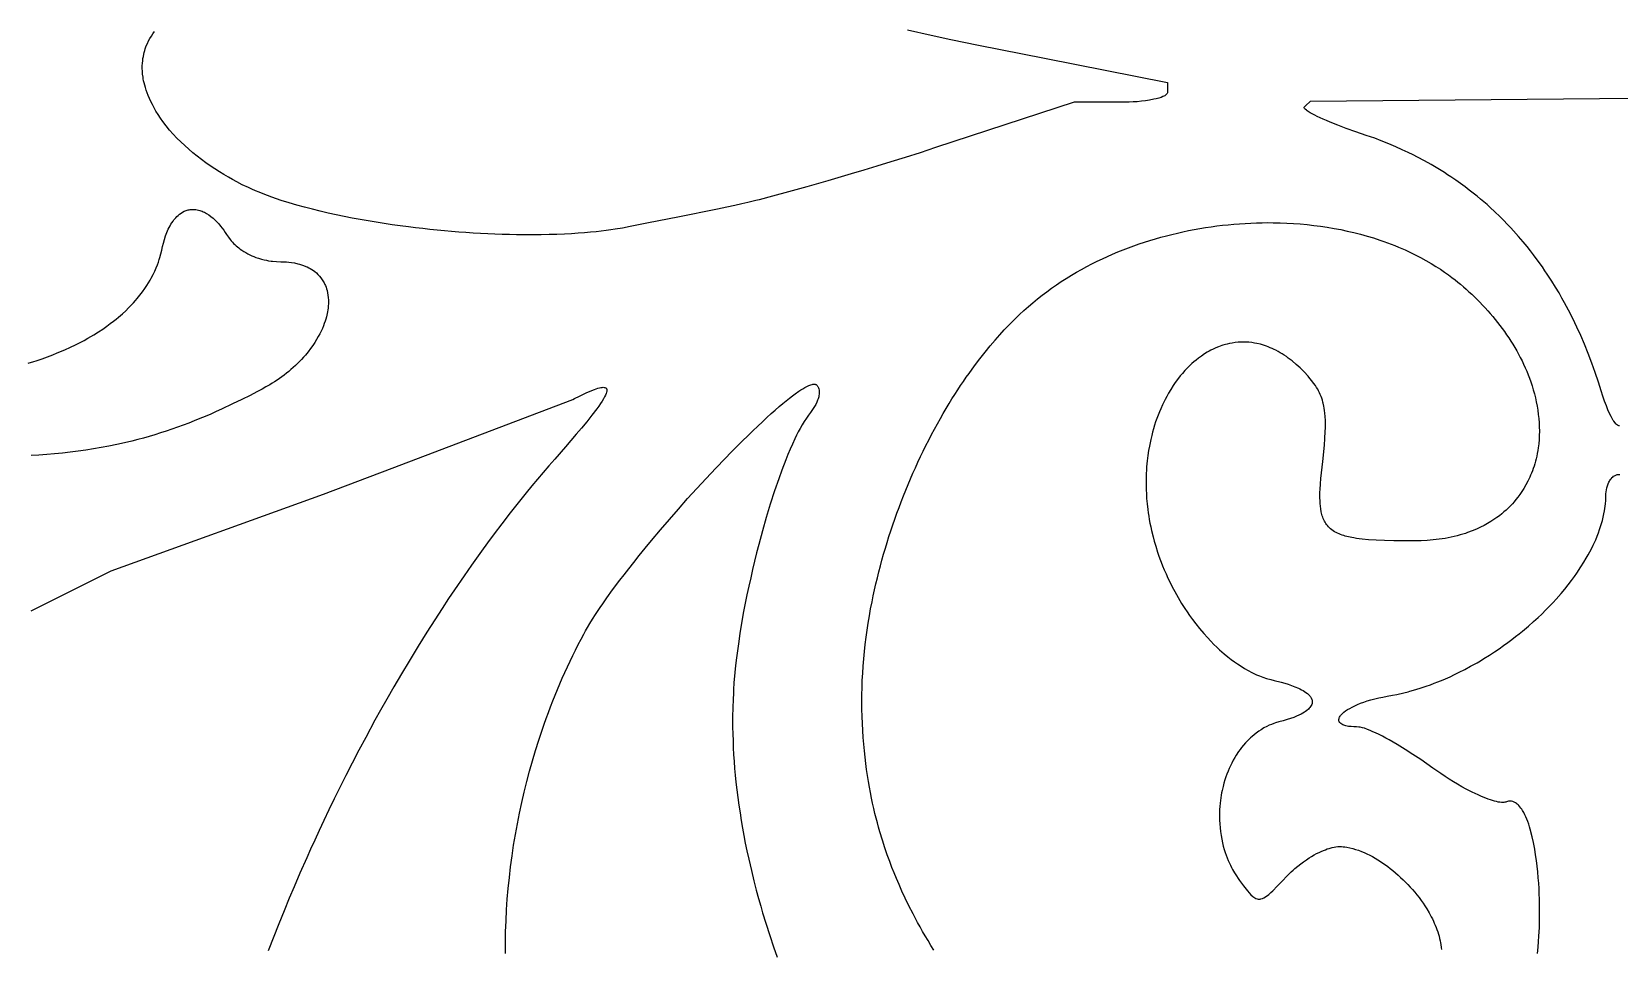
# Model space of a CAD drawing. Extents: x -500 to 500, y -1000 to 1000.
# Drawn here: x -250 to 0, y -543.8 to -399.3 of the extents above; entities that cross this region are included whole.
import ezdxf

# ---------------------------------------------------------------- set-up
doc = ezdxf.new("R2010")
doc.units = 0
doc.layers.add('APS_GEOMETR_', color=18, linetype='CONTINUOUS')

msp = doc.modelspace()

# ---------------------------------------------------------------- linework, layer by layer
at = {"layer": 'APS_GEOMETR_'}
for points in [[(-112.11, -399.02), (-108.37, -399.85), (-105.26, -400.51), (-100.91, -401.41), (-90.5, -403.47), (-71.16, -407.28), (-71.16, -408.53), (-71.15, -408.73), (-71.16, -408.83), (-71.17, -408.93), (-71.2, -409.01), (-71.24, -409.08), (-71.31, -409.16), (-71.39, -409.23), (-71.48, -409.31), (-71.59, -409.38), (-71.72, -409.44), (-71.86, -409.51), (-72.17, -409.64), (-72.52, -409.75), (-72.91, -409.86), (-73.32, -409.95), (-73.96, -410.08), (-74.6, -410.18), (-75.25, -410.26), (-75.9, -410.32), (-76.55, -410.36), (-77.2, -410.39), (-77.86, -410.41), (-78.51, -410.42), (-85.86, -410.42), (-107.66, -417.56), (-110.11, -418.35), (-112.47, -419.1), (-114.73, -419.81), (-116.9, -420.48), (-118.98, -421.11), (-120.96, -421.7), (-124.63, -422.78), (-127.92, -423.72), (-130.83, -424.52), (-133.35, -425.2), (-135.47, -425.75), (-136, -425.89), (-137.26, -426.2), (-138.17, -426.42), (-139.27, -426.66), (-140.55, -426.94), (-142.02, -427.24), (-148.28, -428.51), (-152.86, -429.42), (-155.76, -430), (-156.97, -430.23), (-158.14, -430.42), (-158.81, -430.51), (-159.53, -430.61), (-160.31, -430.7), (-161.14, -430.8), (-162.03, -430.88), (-162.97, -430.97), (-163.97, -431.04), (-165.02, -431.11), (-166.13, -431.17), (-167.29, -431.22), (-168.51, -431.26), (-169.79, -431.28), (-171.11, -431.3), (-172.5, -431.29), (-173.64, -431.28), (-174.78, -431.26), (-175.92, -431.22), (-177.06, -431.18), (-178.2, -431.13), (-179.34, -431.08), (-180.48, -431.01), (-181.62, -430.94), (-182.76, -430.85), (-183.9, -430.76), (-185.03, -430.66), (-186.17, -430.55), (-187.3, -430.44), (-188.44, -430.31), (-189.57, -430.18), (-190.7, -430.04), (-191.97, -429.87), (-193.24, -429.69), (-194.5, -429.51), (-195.77, -429.31), (-197.03, -429.1), (-198.29, -428.88), (-199.55, -428.65), (-200.81, -428.4), (-202.06, -428.14), (-203.31, -427.86), (-204.56, -427.57), (-205.8, -427.26), (-207.03, -426.94), (-208.26, -426.6), (-209.49, -426.24), (-210.71, -425.86), (-211.47, -425.61), (-212.2, -425.35), (-212.9, -425.1), (-213.56, -424.85), (-214.19, -424.59), (-214.79, -424.34), (-215.35, -424.1), (-215.88, -423.85), (-216.85, -423.39), (-217.69, -422.96), (-218.4, -422.57), (-219, -422.23), (-219.74, -421.8), (-220.46, -421.36), (-221.18, -420.9), (-221.89, -420.42), (-222.6, -419.93), (-223.29, -419.42), (-223.97, -418.9), (-224.63, -418.36), (-225.28, -417.8), (-225.92, -417.23), (-226.54, -416.64), (-227.14, -416.04), (-227.72, -415.42), (-228.29, -414.78), (-228.83, -414.12), (-229.34, -413.45), (-229.74, -412.9), (-230.11, -412.36), (-230.44, -411.82), (-230.74, -411.3), (-231.01, -410.79), (-231.26, -410.3), (-231.47, -409.82), (-231.67, -409.36), (-231.84, -408.92), (-231.98, -408.5), (-232.11, -408.1), (-232.22, -407.72), (-232.31, -407.37), (-232.38, -407.04), (-232.44, -406.74), (-232.48, -406.46), (-232.54, -405.99), (-232.57, -405.54), (-232.59, -405.1), (-232.59, -404.68), (-232.57, -404.28), (-232.53, -403.9), (-232.49, -403.53), (-232.43, -403.19), (-232.36, -402.86), (-232.29, -402.56), (-232.21, -402.27), (-232.13, -402.01), (-231.96, -401.54), (-231.8, -401.16), (-231.61, -400.76), (-231.4, -400.37), (-231.17, -399.99), (-230.93, -399.62), (-230.66, -399.26)], [(0.05, -461.36), (-0.02, -461.36), (-0.09, -461.35), (-0.16, -461.32), (-0.29, -461.26), (-0.42, -461.16), (-0.54, -461.04), (-0.66, -460.91), (-0.85, -460.65), (-0.96, -460.5), (-1.06, -460.32), (-1.29, -459.91), (-1.53, -459.42), (-1.78, -458.85), (-2.04, -458.21), (-2.31, -457.49), (-2.59, -456.7), (-2.87, -455.84), (-3.3, -454.47), (-3.81, -452.97), (-4.34, -451.47), (-4.9, -449.99), (-5.49, -448.51), (-6.08, -447.15), (-6.7, -445.8), (-7.34, -444.46), (-8, -443.13), (-8.63, -441.98), (-9.03, -441.25), (-9.49, -440.44), (-10.03, -439.54), (-10.64, -438.56), (-11.34, -437.49), (-11.71, -436.93), (-12.11, -436.35), (-12.77, -435.43), (-13.51, -434.44), (-13.98, -433.82), (-14.53, -433.13), (-15.15, -432.37), (-15.86, -431.54), (-16.65, -430.65), (-17.08, -430.19), (-17.54, -429.7), (-18.28, -428.94), (-18.86, -428.37), (-19.55, -427.7), (-20.37, -426.94), (-20.83, -426.53), (-21.31, -426.11), (-21.84, -425.66), (-22.4, -425.2), (-22.99, -424.72), (-23.62, -424.23), (-24.29, -423.72), (-24.99, -423.21), (-25.74, -422.68), (-26.52, -422.15), (-27.03, -421.82), (-27.54, -421.49), (-28.57, -420.85), (-29.62, -420.23), (-30.68, -419.63), (-31.78, -419.05), (-32.48, -418.69), (-33.27, -418.3), (-34.17, -417.88), (-35.18, -417.43), (-36.28, -416.96), (-37.5, -416.47), (-38.51, -416.09), (-39.87, -415.62), (-41.5, -415.06), (-42.99, -414.52), (-44.34, -414.01), (-45.55, -413.53), (-46.11, -413.3), (-46.63, -413.08), (-47.11, -412.86), (-47.56, -412.65), (-47.97, -412.45), (-48.35, -412.25), (-48.69, -412.06), (-48.99, -411.87), (-49.15, -411.77), (-49.28, -411.67), (-49.47, -411.49), (-49.58, -411.37), (-49.61, -411.3), (-49.62, -411.26), (-49.61, -411.21), (-49.58, -411.17), (-49.55, -411.12), (-49.47, -411.04), (-49.4, -410.97), (-48.65, -410.23), (48.12, -409.37)], [(-250.55, -451.49), (-249.69, -451.23), (-249.33, -451.12), (-248.37, -450.79), (-247.5, -450.48), (-246.7, -450.17), (-245.99, -449.89), (-244.79, -449.39), (-243.91, -449), (-243.12, -448.62), (-242.4, -448.25), (-241.75, -447.91), (-241.17, -447.58), (-240.21, -447.02), (-239.5, -446.58), (-238.81, -446.12), (-238.2, -445.68), (-237.64, -445.27), (-237.14, -444.89), (-236.71, -444.54), (-236.33, -444.23), (-235.73, -443.72), (-235.21, -443.24), (-234.75, -442.79), (-234.34, -442.37), (-233.97, -441.98), (-233.66, -441.62), (-233.38, -441.3), (-232.96, -440.78), (-232.55, -440.25), (-232.2, -439.74), (-231.89, -439.28), (-231.62, -438.85), (-231.38, -438.45), (-231.19, -438.11), (-230.88, -437.54), (-230.63, -437), (-230.4, -436.49), (-230.21, -436.01), (-230.06, -435.58), (-229.92, -435.19), (-229.82, -434.85), (-229.66, -434.29), (-229.52, -433.72), (-229.4, -433.15), (-229.26, -432.59), (-229.1, -432.02), (-228.93, -431.47), (-228.73, -430.92), (-228.61, -430.66), (-228.5, -430.39), (-228.37, -430.13), (-228.23, -429.88), (-228.09, -429.63), (-227.94, -429.39), (-227.74, -429.11), (-227.62, -428.94), (-227.48, -428.77), (-227.32, -428.59), (-227.14, -428.4), (-226.95, -428.22), (-226.73, -428.04), (-226.5, -427.87), (-226.25, -427.72), (-225.98, -427.58), (-225.69, -427.46), (-225.54, -427.41), (-225.38, -427.37), (-225.22, -427.34), (-225.05, -427.31), (-224.88, -427.29), (-224.7, -427.28), (-224.52, -427.28), (-224.34, -427.29), (-224.14, -427.31), (-223.94, -427.34), (-223.75, -427.38), (-223.56, -427.43), (-223.37, -427.49), (-223.18, -427.56), (-223, -427.64), (-222.82, -427.72), (-222.64, -427.82), (-222.46, -427.92), (-222.12, -428.14), (-221.78, -428.39), (-221.46, -428.66), (-221.15, -428.95), (-220.85, -429.25), (-220.56, -429.57), (-220.28, -429.9), (-220.02, -430.23), (-219.77, -430.57), (-219.53, -430.91), (-219.31, -431.25), (-219.04, -431.65), (-218.75, -432.04), (-218.58, -432.24), (-218.4, -432.44), (-218.21, -432.64), (-218.02, -432.82), (-217.82, -433.01), (-217.62, -433.18), (-217.41, -433.35), (-217.2, -433.52), (-216.91, -433.72), (-216.61, -433.91), (-216.3, -434.09), (-215.99, -434.26), (-215.68, -434.43), (-215.36, -434.58), (-215.03, -434.72), (-214.7, -434.85), (-214.32, -434.98), (-213.83, -435.12), (-213.4, -435.22), (-213.04, -435.3), (-212.73, -435.36), (-212.29, -435.43), (-212.11, -435.45), (-211.45, -435.5), (-210.79, -435.53), (-210.25, -435.54), (-209.9, -435.55), (-209.51, -435.58), (-209.08, -435.64), (-208.61, -435.72), (-208.1, -435.83), (-207.83, -435.9), (-207.55, -435.99), (-207.22, -436.1), (-206.83, -436.25), (-206.61, -436.35), (-206.38, -436.46), (-206.15, -436.59), (-205.9, -436.73), (-205.66, -436.9), (-205.41, -437.08), (-205.17, -437.29), (-204.93, -437.52), (-204.69, -437.77), (-204.47, -438.05), (-204.25, -438.36), (-204.05, -438.69), (-203.97, -438.82), (-203.83, -439.1), (-203.75, -439.29), (-203.66, -439.51), (-203.58, -439.78), (-203.49, -440.07), (-203.42, -440.4), (-203.36, -440.77), (-203.31, -441.17), (-203.29, -441.6), (-203.29, -442.07), (-203.32, -442.57), (-203.35, -442.84), (-203.38, -443.11), (-203.43, -443.39), (-203.48, -443.67), (-203.54, -443.94), (-203.61, -444.22), (-203.7, -444.54), (-203.8, -444.87), (-203.93, -445.23), (-204.07, -445.61), (-204.24, -446.01), (-204.43, -446.43), (-204.64, -446.86), (-204.88, -447.31), (-205.14, -447.77), (-205.43, -448.24), (-205.75, -448.72), (-206.11, -449.21), (-206.49, -449.72), (-206.91, -450.22), (-207.21, -450.57), (-207.52, -450.9), (-207.84, -451.23), (-208.16, -451.56), (-208.49, -451.88), (-208.83, -452.19), (-209.18, -452.49), (-209.53, -452.79), (-209.88, -453.08), (-210.25, -453.36), (-210.61, -453.64), (-210.99, -453.9), (-211.37, -454.17), (-211.75, -454.42), (-212.13, -454.66), (-212.52, -454.9), (-213.12, -455.24), (-213.74, -455.58), (-214.58, -456.02), (-215.63, -456.57), (-216.9, -457.2), (-218.39, -457.92), (-220.1, -458.73), (-220.96, -459.12), (-221.81, -459.5), (-222.68, -459.87), (-223.54, -460.23), (-224.41, -460.59), (-225.29, -460.93), (-226.16, -461.26), (-227.05, -461.58), (-227.93, -461.89), (-228.82, -462.19), (-229.71, -462.48), (-230.61, -462.76), (-231.51, -463.03), (-232.41, -463.29), (-233.32, -463.53), (-234.22, -463.76), (-235.42, -464.05), (-236.63, -464.31), (-237.84, -464.56), (-239.05, -464.78), (-240.27, -464.99), (-241.49, -465.18), (-242.72, -465.35), (-243.95, -465.5), (-245.17, -465.64), (-246.41, -465.76), (-247.64, -465.87), (-248.87, -465.97), (-250.11, -466.05)], [(-107.93, -543.95), (-108.4, -543.18), (-108.86, -542.42), (-109.3, -541.68), (-109.72, -540.96), (-110.12, -540.25), (-110.5, -539.55), (-111.21, -538.22), (-111.86, -536.95), (-112.44, -535.75), (-112.96, -534.63), (-113.43, -533.58), (-113.84, -532.62), (-114.2, -531.74), (-114.54, -530.89), (-114.9, -529.95), (-115.27, -528.92), (-115.66, -527.8), (-116.05, -526.58), (-116.45, -525.27), (-116.65, -524.58), (-116.84, -523.87), (-117.03, -523.14), (-117.22, -522.38), (-117.41, -521.6), (-117.59, -520.8), (-117.76, -519.97), (-117.93, -519.12), (-118.09, -518.25), (-118.25, -517.35), (-118.4, -516.43), (-118.53, -515.49), (-118.66, -514.53), (-118.78, -513.54), (-118.89, -512.53), (-118.99, -511.49), (-119.07, -510.44), (-119.14, -509.36), (-119.2, -508.25), (-119.24, -507.13), (-119.27, -505.99), (-119.28, -504.86), (-119.27, -503.72), (-119.25, -502.59), (-119.21, -501.45), (-119.15, -500.32), (-119.08, -499.18), (-118.98, -498.05), (-118.88, -496.92), (-118.75, -495.79), (-118.61, -494.66), (-118.46, -493.53), (-118.29, -492.41), (-118.1, -491.29), (-117.9, -490.17), (-117.68, -489.06), (-117.49, -488.12), (-117.28, -487.18), (-117.07, -486.24), (-116.84, -485.3), (-116.61, -484.36), (-116.37, -483.43), (-116.11, -482.5), (-115.85, -481.57), (-115.58, -480.64), (-115.3, -479.71), (-115.01, -478.79), (-114.72, -477.87), (-114.41, -476.95), (-114.09, -476.04), (-113.77, -475.12), (-113.43, -474.22), (-113.09, -473.31), (-112.74, -472.41), (-112.38, -471.51), (-112.01, -470.61), (-111.63, -469.72), (-111.25, -468.84), (-110.85, -467.95), (-110.45, -467.08), (-110.04, -466.2), (-109.62, -465.33), (-109.19, -464.47), (-108.75, -463.61), (-108.3, -462.75), (-107.85, -461.9), (-107.39, -461.06), (-106.92, -460.22), (-106.46, -459.41), (-106, -458.63), (-105.54, -457.87), (-105.09, -457.13), (-104.63, -456.41), (-104.18, -455.71), (-103.73, -455.03), (-103.28, -454.37), (-102.84, -453.72), (-102.4, -453.1), (-101.53, -451.91), (-100.69, -450.79), (-99.86, -449.75), (-99.07, -448.77), (-98.3, -447.87), (-97.56, -447.03), (-96.85, -446.26), (-96.18, -445.56), (-95.56, -444.92), (-94.97, -444.34), (-94.43, -443.83), (-93.75, -443.2), (-93.06, -442.58), (-92.35, -441.98), (-91.63, -441.39), (-90.9, -440.81), (-90.16, -440.25), (-89.41, -439.71), (-88.64, -439.17), (-87.87, -438.66), (-87.08, -438.15), (-86.29, -437.66), (-85.49, -437.19), (-84.68, -436.73), (-83.87, -436.29), (-83.04, -435.86), (-82.21, -435.45), (-81.41, -435.06), (-80.6, -434.69), (-79.79, -434.34), (-78.97, -433.99), (-78.14, -433.66), (-77.31, -433.34), (-76.47, -433.03), (-75.62, -432.73), (-74.77, -432.45), (-73.92, -432.18), (-73.06, -431.92), (-72.2, -431.67), (-71.33, -431.44), (-70.46, -431.22), (-69.59, -431.01), (-68.71, -430.81), (-67.83, -430.63), (-66.95, -430.46), (-66.06, -430.3), (-65.17, -430.15), (-64.29, -430.02), (-63.4, -429.89), (-62.51, -429.79), (-61.61, -429.69), (-60.72, -429.61), (-59.83, -429.54), (-58.94, -429.48), (-58.05, -429.43), (-57.15, -429.4), (-56.26, -429.38), (-55.37, -429.37), (-54.49, -429.38), (-53.42, -429.4), (-52.36, -429.44), (-51.29, -429.5), (-50.23, -429.58), (-49.16, -429.68), (-48.1, -429.8), (-47.04, -429.94), (-45.98, -430.09), (-44.92, -430.27), (-43.87, -430.47), (-42.83, -430.69), (-41.79, -430.93), (-40.75, -431.19), (-39.73, -431.48), (-38.71, -431.78), (-37.69, -432.11), (-37.08, -432.32), (-36.48, -432.54), (-35.9, -432.76), (-35.33, -432.98), (-34.78, -433.21), (-34.24, -433.44), (-33.71, -433.67), (-33.2, -433.9), (-32.23, -434.38), (-31.31, -434.85), (-30.44, -435.32), (-29.63, -435.79), (-28.88, -436.26), (-28.17, -436.71), (-27.52, -437.15), (-26.92, -437.58), (-26.37, -437.99), (-25.87, -438.38), (-25.42, -438.74), (-25.02, -439.07), (-24.56, -439.46), (-24.12, -439.85), (-23.68, -440.25), (-23.24, -440.65), (-22.8, -441.07), (-22.38, -441.49), (-21.95, -441.91), (-21.54, -442.35), (-21.13, -442.78), (-20.72, -443.23), (-20.33, -443.68), (-19.93, -444.14), (-19.55, -444.6), (-19.17, -445.07), (-18.8, -445.55), (-18.44, -446.03), (-18.09, -446.52), (-17.74, -447.01), (-17.41, -447.51), (-17.08, -448.01), (-16.76, -448.52), (-16.45, -449.03), (-16.15, -449.55), (-15.87, -450.08), (-15.59, -450.6), (-15.32, -451.14), (-15.06, -451.67), (-14.81, -452.21), (-14.58, -452.76), (-14.36, -453.31), (-14.14, -453.86), (-13.95, -454.42), (-13.74, -455.04), (-13.55, -455.67), (-13.37, -456.31), (-13.21, -456.95), (-13.07, -457.6), (-12.94, -458.25), (-12.84, -458.9), (-12.75, -459.56), (-12.68, -460.22), (-12.63, -460.88), (-12.6, -461.54), (-12.59, -462.2), (-12.6, -462.86), (-12.64, -463.52), (-12.69, -464.18), (-12.77, -464.83), (-12.84, -465.27), (-12.92, -465.7), (-13.01, -466.13), (-13.1, -466.54), (-13.21, -466.94), (-13.32, -467.33), (-13.43, -467.71), (-13.56, -468.08), (-13.68, -468.44), (-13.82, -468.79), (-13.96, -469.13), (-14.1, -469.46), (-14.4, -470.08), (-14.71, -470.66), (-15.02, -471.21), (-15.34, -471.71), (-15.65, -472.17), (-15.97, -472.59), (-16.27, -472.98), (-16.56, -473.32), (-16.83, -473.63), (-17.08, -473.9), (-17.3, -474.13), (-17.56, -474.37), (-17.84, -474.64), (-18.16, -474.92), (-18.5, -475.21), (-18.88, -475.51), (-19.3, -475.81), (-19.74, -476.12), (-20.23, -476.43), (-20.74, -476.74), (-21.3, -477.04), (-21.88, -477.34), (-22.51, -477.63), (-23.17, -477.91), (-23.88, -478.17), (-24.24, -478.29), (-24.62, -478.41), (-25.07, -478.55), (-25.54, -478.68), (-26, -478.79), (-26.47, -478.9), (-26.93, -478.99), (-27.41, -479.08), (-27.88, -479.15), (-28.35, -479.22), (-28.83, -479.28), (-29.31, -479.33), (-29.79, -479.37), (-30.26, -479.41), (-31.22, -479.46), (-32.18, -479.48), (-33.92, -479.48), (-35.52, -479.46), (-36.98, -479.42), (-38.3, -479.36), (-39.47, -479.29), (-40.51, -479.19), (-40.97, -479.14), (-41.4, -479.08), (-41.79, -479.02), (-42.14, -478.96), (-42.64, -478.85), (-43.15, -478.72), (-43.4, -478.64), (-43.65, -478.56), (-43.89, -478.47), (-44.14, -478.38), (-44.37, -478.27), (-44.6, -478.16), (-44.83, -478.03), (-45.05, -477.9), (-45.26, -477.75), (-45.46, -477.6), (-45.64, -477.43), (-45.82, -477.25), (-45.96, -477.08), (-46.1, -476.91), (-46.22, -476.73), (-46.33, -476.55), (-46.44, -476.36), (-46.54, -476.16), (-46.62, -475.95), (-46.7, -475.75), (-46.77, -475.54), (-46.84, -475.32), (-46.94, -474.89), (-47.02, -474.45), (-47.07, -474.02), (-47.11, -473.58), (-47.13, -473.15), (-47.14, -472.71), (-47.14, -472.27), (-47.14, -471.83), (-47.12, -471.39), (-47.07, -470.51), (-46.99, -469.63), (-46.91, -468.75), (-46.71, -467), (-46.44, -464.43), (-46.36, -463.36), (-46.3, -462.28), (-46.28, -461.69), (-46.28, -461.1), (-46.29, -460.5), (-46.31, -459.91), (-46.36, -459.39), (-46.41, -458.95), (-46.47, -458.57), (-46.53, -458.25), (-46.62, -457.81), (-46.67, -457.63), (-46.76, -457.33), (-46.86, -457.03), (-46.97, -456.73), (-47.09, -456.44), (-47.22, -456.15), (-47.35, -455.87), (-47.5, -455.59), (-47.66, -455.32), (-47.86, -455.01), (-48.13, -454.64), (-48.42, -454.27), (-48.71, -453.91), (-49.01, -453.55), (-49.63, -452.88), (-50.27, -452.24), (-50.88, -451.68), (-51.51, -451.15), (-51.81, -450.91), (-52.12, -450.69), (-52.43, -450.47), (-52.75, -450.26), (-53.07, -450.05), (-53.4, -449.85), (-53.73, -449.66), (-54.07, -449.47), (-54.36, -449.33), (-54.66, -449.19), (-54.96, -449.06), (-55.27, -448.94), (-55.58, -448.82), (-55.89, -448.72), (-56.2, -448.62), (-56.52, -448.52), (-57.09, -448.39), (-57.45, -448.33), (-57.86, -448.26), (-58.32, -448.21), (-58.83, -448.18), (-59.11, -448.18), (-59.39, -448.18), (-59.69, -448.19), (-60, -448.21), (-60.5, -448.26), (-60.98, -448.33), (-61.39, -448.41), (-61.75, -448.49), (-62.04, -448.56), (-62.44, -448.68), (-62.61, -448.73), (-63.1, -448.91), (-63.55, -449.1), (-63.94, -449.28), (-64.3, -449.45), (-64.61, -449.62), (-64.89, -449.77), (-65.31, -450.03), (-65.81, -450.37), (-66.25, -450.7), (-66.65, -451.01), (-67, -451.3), (-67.31, -451.57), (-67.57, -451.81), (-67.98, -452.21), (-68.41, -452.67), (-68.8, -453.1), (-69.14, -453.51), (-69.44, -453.88), (-69.92, -454.53), (-70.26, -455.03), (-70.64, -455.64), (-70.98, -456.21), (-71.27, -456.73), (-71.53, -457.21), (-71.94, -458.04), (-72.22, -458.66), (-72.43, -459.18), (-72.64, -459.7), (-72.83, -460.22), (-73.02, -460.75), (-73.19, -461.28), (-73.35, -461.82), (-73.51, -462.35), (-73.64, -462.89), (-73.79, -463.52), (-74, -464.58), (-74.12, -465.25), (-74.23, -466.01), (-74.34, -466.87), (-74.39, -467.33), (-74.43, -467.81), (-74.46, -468.32), (-74.49, -468.86), (-74.51, -469.41), (-74.52, -469.99), (-74.52, -470.92), (-74.5, -471.45), (-74.47, -472.08), (-74.43, -472.81), (-74.36, -473.64), (-74.25, -474.56), (-74.19, -475.05), (-74.11, -475.57), (-74.02, -476.11), (-73.91, -476.67), (-73.79, -477.26), (-73.66, -477.86), (-73.42, -478.84), (-73.23, -479.52), (-73, -480.32), (-72.71, -481.25), (-72.54, -481.75), (-72.35, -482.28), (-72.14, -482.84), (-71.91, -483.43), (-71.66, -484.04), (-71.38, -484.68), (-71.08, -485.34), (-70.75, -486.02), (-70.39, -486.73), (-70.01, -487.46), (-69.48, -488.39), (-68.93, -489.32), (-68.4, -490.14), (-68.06, -490.66), (-67.66, -491.23), (-67.21, -491.86), (-66.69, -492.55), (-66.09, -493.29), (-65.43, -494.08), (-64.87, -494.71), (-64.34, -495.27), (-63.84, -495.78), (-63.37, -496.23), (-62.95, -496.62), (-62.21, -497.27), (-61.64, -497.74), (-61.11, -498.15), (-60.61, -498.51), (-60.15, -498.83), (-59.73, -499.11), (-59, -499.57), (-58.45, -499.89), (-57.89, -500.18), (-57.53, -500.36), (-57.11, -500.55), (-56.64, -500.75), (-56.12, -500.95), (-55.54, -501.14), (-54.89, -501.33), (-54.36, -501.46), (-53.25, -501.74), (-52.69, -501.89), (-52.14, -502.05), (-51.6, -502.23), (-51.07, -502.44), (-50.54, -502.66), (-50.29, -502.79), (-50.03, -502.92), (-49.8, -503.04), (-49.57, -503.19), (-49.34, -503.34), (-49.12, -503.5), (-48.92, -503.68), (-48.74, -503.88), (-48.66, -503.99), (-48.59, -504.1), (-48.52, -504.21), (-48.46, -504.33), (-48.42, -504.43), (-48.39, -504.52), (-48.37, -504.62), (-48.36, -504.72), (-48.36, -504.9), (-48.39, -505.08), (-48.44, -505.25), (-48.51, -505.41), (-48.61, -505.56), (-48.71, -505.71), (-48.83, -505.84), (-48.95, -505.97), (-49.19, -506.18), (-49.42, -506.35), (-49.59, -506.47), (-49.83, -506.61), (-50.11, -506.76), (-50.44, -506.92), (-50.83, -507.09), (-51.27, -507.27), (-51.76, -507.44), (-52.31, -507.62), (-52.91, -507.79), (-53.64, -507.99), (-54.12, -508.14), (-54.42, -508.24), (-54.76, -508.37), (-55.13, -508.52), (-55.53, -508.71), (-55.96, -508.94), (-56.41, -509.21), (-56.78, -509.45), (-57.16, -509.74), (-57.51, -510.01), (-57.82, -510.27), (-58.09, -510.51), (-58.53, -510.94), (-58.85, -511.27), (-59.18, -511.65), (-59.47, -512.01), (-59.73, -512.35), (-59.95, -512.66), (-60.31, -513.2), (-60.56, -513.61), (-60.79, -514.03), (-61.01, -514.46), (-61.22, -514.89), (-61.42, -515.32), (-61.61, -515.76), (-61.79, -516.2), (-61.95, -516.65), (-62.11, -517.11), (-62.26, -517.63), (-62.4, -518.15), (-62.55, -518.78), (-62.62, -519.13), (-62.69, -519.51), (-62.76, -519.92), (-62.82, -520.35), (-62.88, -520.8), (-62.92, -521.28), (-62.95, -521.79), (-62.97, -522.31), (-62.98, -522.87), (-62.96, -523.45), (-62.93, -524.05), (-62.88, -524.67), (-62.81, -525.26), (-62.72, -525.85), (-62.61, -526.44), (-62.5, -527.02), (-62.36, -527.55), (-62.22, -528.05), (-62.07, -528.53), (-61.91, -528.98), (-61.74, -529.41), (-61.58, -529.82), (-61.41, -530.2), (-61.24, -530.56), (-61.07, -530.89), (-60.91, -531.21), (-60.59, -531.77), (-60.29, -532.24), (-60.03, -532.63), (-59.79, -532.97), (-59.18, -533.78), (-58.55, -534.6), (-58.28, -534.9), (-58.01, -535.2), (-57.72, -535.45), (-57.42, -535.67), (-57.22, -535.77), (-57.04, -535.83), (-56.88, -535.87), (-56.73, -535.88), (-56.62, -535.88), (-56.53, -535.87), (-56.44, -535.85), (-56.19, -535.77), (-55.96, -535.66), (-55.57, -535.41), (-55.2, -535.14), (-54.89, -534.87), (-54.58, -534.58), (-53.86, -533.86), (-53.15, -533.13), (-52.24, -532.17), (-51.67, -531.61), (-51.37, -531.33), (-51.07, -531.06), (-50.61, -530.68), (-50.16, -530.32), (-49.72, -529.99), (-49.28, -529.69), (-48.86, -529.41), (-48.45, -529.16), (-48.05, -528.93), (-47.66, -528.72), (-47.29, -528.54), (-46.94, -528.37), (-46.6, -528.23), (-46.28, -528.1), (-45.98, -527.99), (-45.7, -527.89), (-45.2, -527.75), (-44.92, -527.69), (-44.64, -527.65), (-44.35, -527.62), (-44.06, -527.61), (-43.77, -527.62), (-43.48, -527.64), (-43.2, -527.67), (-42.91, -527.72), (-42.45, -527.81), (-41.98, -527.92), (-41.52, -528.05), (-41.07, -528.2), (-40.62, -528.37), (-40.17, -528.55), (-39.74, -528.75), (-39.3, -528.97), (-38.87, -529.19), (-38.45, -529.43), (-38.04, -529.68), (-37.63, -529.94), (-37.23, -530.21), (-36.83, -530.49), (-36.44, -530.77), (-36.06, -531.06), (-35.65, -531.4), (-35.23, -531.74), (-34.83, -532.09), (-34.43, -532.46), (-34.04, -532.83), (-33.66, -533.2), (-33.28, -533.59), (-32.91, -533.99), (-32.56, -534.39), (-32.21, -534.8), (-31.87, -535.22), (-31.54, -535.65), (-31.22, -536.08), (-30.91, -536.52), (-30.62, -536.97), (-30.33, -537.42), (-29.96, -538.04), (-29.61, -538.68), (-29.44, -539.01), (-29.28, -539.34), (-29.13, -539.67), (-28.98, -540.01), (-28.85, -540.34), (-28.72, -540.69), (-28.6, -541.03), (-28.49, -541.38), (-28.39, -541.73), (-28.3, -542.08), (-28.22, -542.43), (-28.15, -542.79), (-28.11, -543.02), (-28.05, -543.5), (-28.02, -543.83)], [(-175.42, -544.44), (-175.41, -542.73), (-175.38, -541.02), (-175.31, -539.31), (-175.22, -537.6), (-175.11, -535.9), (-174.96, -534.19), (-174.79, -532.48), (-174.59, -530.78), (-174.37, -529.09), (-174.12, -527.39), (-173.84, -525.71), (-173.53, -524.02), (-173.2, -522.35), (-172.85, -520.68), (-172.46, -519.02), (-172.06, -517.37), (-171.62, -515.73), (-171.16, -514.09), (-170.68, -512.47), (-170.17, -510.86), (-169.64, -509.26), (-169.31, -508.34), (-168.99, -507.43), (-168.65, -506.51), (-168.3, -505.6), (-167.95, -504.69), (-167.59, -503.79), (-167.22, -502.88), (-166.84, -501.99), (-166.45, -501.09), (-166.06, -500.2), (-165.65, -499.31), (-165.24, -498.43), (-164.82, -497.55), (-164.38, -496.68), (-163.95, -495.81), (-163.5, -494.94), (-163.07, -494.15), (-162.8, -493.66), (-162.48, -493.1), (-162.11, -492.49), (-161.69, -491.81), (-161.23, -491.08), (-160.71, -490.29), (-160.5, -489.98), (-160.08, -489.37), (-159.43, -488.44), (-158.53, -487.21), (-157.39, -485.68), (-156.73, -484.81), (-155.99, -483.87), (-155.2, -482.86), (-154.33, -481.77), (-153.4, -480.63), (-152.39, -479.41), (-151, -477.74), (-149.58, -476.09), (-148.16, -474.46), (-146.72, -472.83), (-145.26, -471.22), (-143.79, -469.63), (-142.3, -468.04), (-140.79, -466.48), (-139.87, -465.52), (-138.97, -464.61), (-138.1, -463.74), (-137.26, -462.92), (-136.46, -462.14), (-135.68, -461.4), (-134.94, -460.71), (-134.23, -460.05), (-133.56, -459.44), (-132.92, -458.87), (-132.31, -458.34), (-131.73, -457.86), (-131.19, -457.41), (-130.69, -457.01), (-130.22, -456.65), (-129.78, -456.33), (-129.19, -455.91), (-128.89, -455.7), (-128.59, -455.51), (-128.27, -455.32), (-127.95, -455.16), (-127.63, -455.01), (-127.29, -454.89), (-127.11, -454.84), (-126.99, -454.81), (-126.85, -454.8), (-126.71, -454.8), (-126.64, -454.82), (-126.57, -454.84), (-126.5, -454.86), (-126.44, -454.9), (-126.37, -454.95), (-126.31, -455.01), (-126.25, -455.09), (-126.2, -455.18), (-126.15, -455.26), (-126.11, -455.36), (-126.05, -455.55), (-126.02, -455.75), (-126, -455.96), (-126, -456.18), (-126.02, -456.38), (-126.05, -456.59), (-126.08, -456.77), (-126.13, -456.95), (-126.18, -457.13), (-126.24, -457.3), (-126.38, -457.65), (-126.54, -457.99), (-126.73, -458.32), (-126.93, -458.64), (-127.15, -458.95), (-127.37, -459.25), (-127.7, -459.69), (-128.02, -460.13), (-128.37, -460.68), (-128.7, -461.23), (-129, -461.76), (-129.29, -462.3), (-129.56, -462.85), (-129.83, -463.4), (-130.21, -464.23), (-130.57, -465.05), (-130.92, -465.88), (-131.26, -466.72), (-131.88, -468.34), (-132.37, -469.7), (-133.03, -471.59), (-133.7, -473.69), (-134.33, -475.8), (-134.94, -477.91), (-135.52, -480.03), (-135.85, -481.35), (-136.18, -482.66), (-136.49, -483.98), (-136.79, -485.3), (-137.09, -486.62), (-137.37, -487.95), (-137.64, -489.28), (-137.9, -490.61), (-138.17, -492.13), (-138.49, -494.06), (-138.73, -495.67), (-139.04, -497.91), (-139.17, -499.12), (-139.27, -500.18), (-139.42, -501.83), (-139.49, -502.89), (-139.51, -503.33), (-139.56, -504.55), (-139.6, -505.62), (-139.63, -507.29), (-139.63, -508.35), (-139.63, -508.8), (-139.61, -509.88), (-139.57, -510.97), (-139.52, -512.05), (-139.47, -513.14), (-139.4, -514.22), (-139.32, -515.3), (-139.22, -516.38), (-139.11, -517.46), (-138.97, -518.7), (-138.81, -519.9), (-138.64, -521.1), (-138.46, -522.3), (-138.27, -523.5), (-138.07, -524.69), (-137.86, -525.89), (-137.63, -527.08), (-137.39, -528.26), (-137.09, -529.62), (-136.68, -531.38), (-136.28, -533), (-135.9, -534.47), (-135.54, -535.8), (-135.21, -536.98), (-134.91, -538.02), (-134.42, -539.67), (-133.79, -541.62), (-133.2, -543.41), (-132.64, -545.03)], [(-250.08, -490.49), (-237.52, -484.17), (-204.04, -472.14), (-193.25, -468.04), (-164.8, -457.19), (-164.55, -457.07), (-163.77, -456.67), (-162.99, -456.3), (-162.59, -456.12), (-162.19, -455.94), (-161.79, -455.78), (-161.39, -455.62), (-161.11, -455.53), (-160.85, -455.45), (-160.61, -455.38), (-160.39, -455.34), (-160.19, -455.31), (-160.01, -455.29), (-159.86, -455.3), (-159.74, -455.33), (-159.66, -455.36), (-159.59, -455.4), (-159.54, -455.45), (-159.5, -455.5), (-159.47, -455.55), (-159.45, -455.61), (-159.43, -455.73), (-159.43, -455.85), (-159.45, -455.94), (-159.47, -456.04), (-159.55, -456.26), (-159.66, -456.52), (-159.8, -456.8), (-159.98, -457.12), (-160.19, -457.46), (-160.44, -457.84), (-160.72, -458.24), (-161.03, -458.67), (-161.81, -459.7), (-162.61, -460.72), (-163.42, -461.71), (-164.26, -462.7), (-165.94, -464.66), (-167.65, -466.6), (-168.56, -467.65), (-169.46, -468.71), (-170.36, -469.77), (-171.26, -470.83), (-172.12, -471.89), (-172.97, -472.95), (-173.83, -474.01), (-174.67, -475.08), (-175.97, -476.78), (-177.16, -478.35), (-178.22, -479.8), (-179.18, -481.11), (-180.77, -483.32), (-181.93, -484.99), (-183.42, -487.18), (-184.35, -488.56), (-185.39, -490.13), (-186.54, -491.9), (-187.79, -493.87), (-189.15, -496.05), (-190.59, -498.43), (-191.76, -500.39), (-192.97, -502.47), (-194.07, -504.38), (-195.06, -506.14), (-195.95, -507.73), (-197.41, -510.42), (-198.49, -512.44), (-199.54, -514.47), (-200.54, -516.43), (-201.49, -518.31), (-202.38, -520.12), (-203.22, -521.85), (-204.01, -523.51), (-204.75, -525.09), (-205.45, -526.59), (-206.1, -528.01), (-206.7, -529.36), (-207.78, -531.81), (-208.69, -533.93), (-209.45, -535.73), (-210.27, -537.74), (-211.09, -539.76), (-212.77, -544.03)], [(-12.89, -544.45), (-12.79, -543.45), (-12.72, -542.54), (-12.66, -541.72), (-12.59, -540.34), (-12.56, -539.3), (-12.55, -538.46), (-12.55, -537.61), (-12.56, -536.77), (-12.57, -535.92), (-12.6, -535.08), (-12.64, -534.24), (-12.69, -533.39), (-12.75, -532.55), (-12.83, -531.59), (-12.93, -530.69), (-13.04, -529.8), (-13.17, -528.91), (-13.31, -528.02), (-13.52, -526.97), (-13.72, -526.1), (-14.02, -524.89), (-14.14, -524.49), (-14.27, -524.08), (-14.42, -523.68), (-14.56, -523.29), (-14.72, -522.94), (-14.88, -522.61), (-15.05, -522.27), (-15.23, -521.94), (-15.36, -521.74), (-15.5, -521.54), (-15.65, -521.35), (-15.8, -521.17), (-15.93, -521.04), (-16.07, -520.92), (-16.21, -520.81), (-16.36, -520.71), (-16.58, -520.6), (-16.78, -520.53), (-16.95, -520.48), (-17.1, -520.46), (-17.23, -520.46), (-17.33, -520.47), (-17.43, -520.48), (-17.58, -520.52), (-17.74, -520.56), (-17.88, -520.6), (-18.03, -520.64), (-18.18, -520.66), (-18.33, -520.67), (-18.55, -520.66), (-18.79, -520.64), (-19.06, -520.6), (-19.34, -520.54), (-19.64, -520.47), (-19.96, -520.38), (-20.3, -520.27), (-20.65, -520.15), (-21.03, -520), (-21.42, -519.85), (-21.83, -519.67), (-22.25, -519.48), (-22.69, -519.28), (-23.15, -519.05), (-23.61, -518.82), (-24.1, -518.56), (-24.78, -518.19), (-25.46, -517.8), (-26.12, -517.4), (-26.78, -516.99), (-27.44, -516.57), (-28.09, -516.13), (-28.73, -515.7), (-29.37, -515.25), (-30.32, -514.58), (-31.27, -513.91), (-32.5, -513.11), (-33.74, -512.32), (-34.99, -511.55), (-36.26, -510.81), (-36.79, -510.52), (-37.31, -510.25), (-37.84, -509.98), (-38.38, -509.71), (-38.8, -509.52), (-39.24, -509.33), (-39.67, -509.16), (-40.11, -508.99), (-40.45, -508.89), (-40.79, -508.81), (-41.02, -508.79), (-41.4, -508.77), (-41.82, -508.76), (-42.23, -508.73), (-42.64, -508.68), (-42.85, -508.64), (-43.05, -508.59), (-43.21, -508.55), (-43.38, -508.49), (-43.55, -508.42), (-43.71, -508.34), (-43.86, -508.24), (-43.98, -508.13), (-44.04, -508.07), (-44.08, -508), (-44.12, -507.93), (-44.15, -507.85), (-44.17, -507.73), (-44.17, -507.6), (-44.14, -507.47), (-44.1, -507.34), (-44.04, -507.22), (-43.97, -507.1), (-43.89, -506.99), (-43.8, -506.88), (-43.61, -506.68), (-43.38, -506.47), (-43.11, -506.26), (-42.8, -506.05), (-42.46, -505.85), (-42.08, -505.64), (-41.67, -505.44), (-41.22, -505.24), (-40.74, -505.05), (-40.23, -504.87), (-39.69, -504.69), (-39.12, -504.52), (-38.52, -504.36), (-37.89, -504.21), (-37.23, -504.07), (-36.54, -503.94), (-35.74, -503.79), (-35.04, -503.65), (-33.94, -503.41), (-33.25, -503.24), (-32.96, -503.16), (-32.04, -502.89), (-31.2, -502.63), (-30.43, -502.37), (-29.74, -502.13), (-29.13, -501.9), (-28.6, -501.69), (-27.75, -501.34), (-26.65, -500.86), (-25.97, -500.54), (-25.2, -500.16), (-24.34, -499.73), (-23.41, -499.23), (-22.39, -498.66), (-21.86, -498.35), (-21.31, -498.02), (-20.43, -497.47), (-19.65, -496.96), (-18.92, -496.45), (-18.22, -495.96), (-17.55, -495.48), (-16.93, -495.01), (-16.33, -494.56), (-15.78, -494.12), (-15.25, -493.7), (-14.31, -492.9), (-13.49, -492.18), (-12.8, -491.54), (-12.22, -491), (-11.56, -490.34), (-10.96, -489.73), (-10.43, -489.17), (-9.95, -488.65), (-9.17, -487.76), (-8.6, -487.09), (-8.04, -486.38), (-7.53, -485.71), (-7.08, -485.1), (-6.69, -484.54), (-6.04, -483.58), (-5.57, -482.85), (-5.2, -482.21), (-4.88, -481.65), (-4.4, -480.75), (-4.11, -480.17), (-3.99, -479.92), (-3.72, -479.3), (-3.49, -478.72), (-3.28, -478.19), (-3.11, -477.71), (-2.84, -476.89), (-2.66, -476.27), (-2.52, -475.73), (-2.42, -475.23), (-2.33, -474.77), (-2.26, -474.36), (-2.18, -473.65), (-2.13, -473.13), (-2.11, -472.6), (-2.1, -472.07), (-2.07, -471.76), (-2.03, -471.44), (-1.97, -471.12), (-1.88, -470.81), (-1.77, -470.51), (-1.64, -470.23), (-1.56, -470.09), (-1.48, -469.95), (-1.39, -469.83), (-1.3, -469.7), (-1.14, -469.52), (-1.02, -469.42), (-0.89, -469.31), (-0.73, -469.21), (-0.55, -469.12), (-0.45, -469.08), (-0.35, -469.05), (-0.23, -469.03), (-0.11, -469.02), (-0.01, -469.01), (0.09, -469.02)]]:
    msp.add_lwpolyline(points, dxfattribs=at)

doc.saveas('drawing.dxf')
